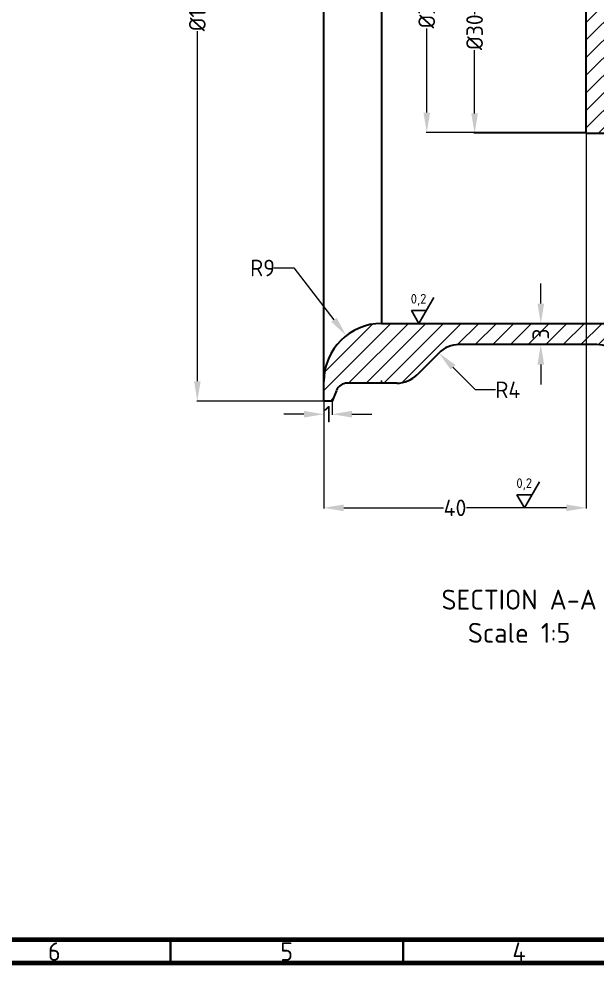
# Model space of a CAD drawing. Header units: inches. Extents: x 975 to 1816, y 133 to 420.
# Drawn here: x 1188.2 to 1275.2, y 132.9 to 275.2 of the extents above; entities that cross this region are included whole.
import ezdxf

# ---------------------------------------------------------------- set-up
doc = ezdxf.new("R2010")
doc.units = ezdxf.units.IN
doc.header["$MEASUREMENT"] = 0
doc.linetypes.add('CENTER', pattern=[2, 1.25, -0.25, 0.25, -0.25])
doc.layers.get('0').update_dxf_attribs({"lineweight": 30})
doc.layers.add('Center', color=1, linetype='CENTER', lineweight=18)
doc.layers.add('Light continous', color=4, linetype='Continuous', lineweight=18)
doc.layers.add('FORMAT', color=7, linetype='Continuous')
doc.layers.add('Net ky hieu', color=2, linetype='Continuous')
doc.styles.add('TCVN', font='tcvn+7284-2003r.ttf', dxfattribs={"height": 2.5})
doc.dimstyles.new('TCVN', dxfattribs={"dimtxt": 2.5, "dimasz": 3, "dimexe": 0.1, "dimexo": 0.0625, "dimgap": 0.09, "dimtad": 0, "dimtoh": 1, "dimdec": 0, "dimzin": 0, "dimdsep": 46, "dimtxsty": 'TCVN', "dimcen": 0.09, "dimclrd": 2, "dimclre": 2, "dimclrt": 1, "dimadec": 0, "dimazin": 0, "dimtfac": 1, "dimtdec": 0, "dimtofl": 0, "dimtmove": 0, "dimatfit": 3, "dimfxl": 1, "dimtolj": 1, "dimtzin": 0, "dimlwd": 18, "dimlwe": 18, "dimarcsym": 0})
pattern_1 = [(45, (475.5021, -64.7313), (-1.3258252, 1.3258252), [])]

# ---------------------------------------------------------------- blocks, each defined once
blk = doc.blocks.new('*D18')
at = {"layer": 'Center', "color": 2, "linetype": 'Continuous', "lineweight": 18, "transparency": 16777216}
for p, q in [((1234.01, 335.26), (1214.93, 335.26)), ((1215.03, 332.26), (1215.03, 279.52)), ((1215.03, 220.59), (1215.03, 273.34)), ((1234.01, 217.59), (1214.93, 217.59))]:
    blk.add_line(p, q, dxfattribs=at)
at = {"layer": 'Center', "color": 2, "transparency": 16777216}
for points in [[(1214.53, 332.26), (1215.53, 332.26), (1215.03, 335.26)], [(1214.53, 220.59), (1215.53, 220.59), (1215.03, 217.59)]]:
    blk.add_solid(points, dxfattribs=at)
at = {"layer": 'Defpoints', "color": 0, "transparency": 16777216}
for p in [(1234.08, 335.26), (1215.03, 217.59), (1234.08, 217.59)]:
    blk.add_point(p, dxfattribs=at)
at = {"layer": 'Center', "color": 1, "transparency": 16777216, "insert": (1215.03, 276.43), "char_height": 2.5, "attachment_point": 5, "rotation": 90, "style": 'TCVN'}
blk.add_mtext('\\A1;{\\fTCVN 7284|b0|i0|c163|p34;%%C}118', dxfattribs=at)
blk = doc.blocks.new('*D21')
at = {"layer": 'Center', "color": 2, "linetype": 'Continuous', "lineweight": 18, "transparency": 16777216}
for p, q in [((1256.95, 219.29), (1253.53, 222.71)), ((1259.95, 219.29), (1256.95, 219.29))]:
    blk.add_line(p, q, dxfattribs=at)
at = {"layer": 'Center', "color": 2, "transparency": 16777216}
blk.add_solid([(1253.88, 223.06), (1253.17, 222.35), (1251.41, 224.83)], dxfattribs=at)
at = {"layer": 'Defpoints', "color": 0, "transparency": 16777216}
for p in [(1251.41, 224.83), (1254.48, 221.75)]:
    blk.add_point(p, dxfattribs=at)
at = {"layer": 'Center', "color": 1, "transparency": 16777216, "insert": (1261.79, 219.29), "char_height": 2.5, "attachment_point": 5, "style": 'TCVN'}
blk.add_mtext('\\A1;R4', dxfattribs=at)
blk = doc.blocks.new('*D28')
at = {"layer": 'Center', "color": 2, "linetype": 'Continuous', "lineweight": 18, "transparency": 16777216}
for p, q in [((1234.08, 217.53), (1234.08, 215.51)), ((1235.32, 217.53), (1235.32, 215.51)), ((1231.08, 215.61), (1228.08, 215.61)), ((1238.32, 215.61), (1241.32, 215.61))]:
    blk.add_line(p, q, dxfattribs=at)
at = {"layer": 'Center', "color": 2, "transparency": 16777216}
for points in [[(1231.08, 216.11), (1231.08, 215.11), (1234.08, 215.61)], [(1238.32, 216.11), (1238.32, 215.11), (1235.32, 215.61)]]:
    blk.add_solid(points, dxfattribs=at)
at = {"layer": 'Defpoints', "color": 0, "transparency": 16777216}
for p in [(1234.08, 217.59), (1235.32, 217.59), (1235.32, 215.61)]:
    blk.add_point(p, dxfattribs=at)
at = {"layer": 'Center', "color": 1, "transparency": 16777216, "insert": (1234.7, 215.61), "char_height": 2.5, "attachment_point": 5, "style": 'TCVN'}
blk.add_mtext('\\A1;1', dxfattribs=at)
blk = doc.blocks.new('*D31')
at = {"layer": 'Center', "color": 2, "linetype": 'Continuous', "lineweight": 18, "transparency": 16777216}
for p, q in [((1273.61, 257.86), (1273.61, 201.41)), ((1234.08, 253.86), (1234.08, 201.41)), ((1237.08, 201.51), (1252.13, 201.51)), ((1270.61, 201.51), (1255.56, 201.51))]:
    blk.add_line(p, q, dxfattribs=at)
at = {"layer": 'Center', "color": 2, "transparency": 16777216}
for points in [[(1237.08, 202.01), (1237.08, 201.01), (1234.08, 201.51)], [(1270.61, 202.01), (1270.61, 201.01), (1273.61, 201.51)]]:
    blk.add_solid(points, dxfattribs=at)
at = {"layer": 'Defpoints', "color": 0, "transparency": 16777216}
for p in [(1273.61, 257.93), (1234.08, 253.92), (1273.61, 201.51)]:
    blk.add_point(p, dxfattribs=at)
at = {"layer": 'Center', "color": 1, "transparency": 16777216, "insert": (1253.84, 201.51), "char_height": 2.5, "attachment_point": 5, "style": 'TCVN'}
blk.add_mtext('\\A1;40', dxfattribs=at)
blk = doc.blocks.new('*D32')
at = {"layer": 'Center', "color": 2, "linetype": 'Continuous', "lineweight": 18, "transparency": 16777216}
for p, q in [((1226.56, 237.64), (1229.56, 237.64)), ((1229.56, 237.64), (1235.61, 229.83))]:
    blk.add_line(p, q, dxfattribs=at)
at = {"layer": 'Center', "color": 2, "lineweight": 18, "transparency": 16777216}
for p, q in [((1242.69, 220.58), (1242.87, 220.58)), ((1242.78, 220.49), (1242.78, 220.67))]:
    blk.add_line(p, q, dxfattribs=at)
at = {"layer": 'Center', "color": 2, "transparency": 16777216}
blk.add_solid([(1236.01, 230.14), (1235.22, 229.53), (1237.45, 227.46)], dxfattribs=at)
at = {"layer": 'Defpoints', "color": 0, "transparency": 16777216}
for p in [(1237.45, 227.46), (1242.78, 220.58)]:
    blk.add_point(p, dxfattribs=at)
at = {"layer": 'Center', "color": 1, "transparency": 16777216, "insert": (1224.85, 237.64), "char_height": 2.5, "attachment_point": 5, "style": 'TCVN'}
blk.add_mtext('\\A1;R9', dxfattribs=at)
blk = doc.blocks.new('*D33')
at = {"layer": 'Center', "color": 2, "linetype": 'Continuous', "lineweight": 18, "transparency": 16777216}
for p, q in [((1266.76, 232.28), (1266.76, 235.28)), ((1260.38, 229.28), (1266.86, 229.28)), ((1260.38, 226.1), (1266.86, 226.1)), ((1266.76, 223.1), (1266.76, 220.1))]:
    blk.add_line(p, q, dxfattribs=at)
at = {"layer": 'Center', "color": 2, "transparency": 16777216}
for points in [[(1266.26, 232.28), (1267.26, 232.28), (1266.76, 229.28)], [(1266.26, 223.1), (1267.26, 223.1), (1266.76, 226.1)]]:
    blk.add_solid(points, dxfattribs=at)
at = {"layer": 'Defpoints', "color": 0, "transparency": 16777216}
for p in [(1260.32, 229.28), (1266.76, 229.28), (1260.32, 226.1)]:
    blk.add_point(p, dxfattribs=at)
at = {"layer": 'Center', "color": 1, "transparency": 16777216, "insert": (1266.76, 227.69), "char_height": 2.5, "attachment_point": 5, "rotation": 90, "style": 'TCVN'}
blk.add_mtext('\\A1;3', dxfattribs=at)
blk = doc.blocks.new('*D36')
at = {"layer": 'Center', "color": 2, "linetype": 'Continuous', "lineweight": 18, "transparency": 16777216}
for p, q in [((1273.55, 294.93), (1249.48, 294.93)), ((1249.58, 291.93), (1249.58, 279.14)), ((1249.58, 261.05), (1249.58, 273.71)), ((1273.55, 258.05), (1249.48, 258.05))]:
    blk.add_line(p, q, dxfattribs=at)
at = {"layer": 'Center', "color": 2, "transparency": 16777216}
for points in [[(1249.08, 291.93), (1250.08, 291.93), (1249.58, 294.93)], [(1249.08, 261.05), (1250.08, 261.05), (1249.58, 258.05)]]:
    blk.add_solid(points, dxfattribs=at)
at = {"layer": 'Defpoints', "color": 0, "transparency": 16777216}
for p in [(1273.61, 294.93), (1249.58, 258.05), (1273.61, 258.05)]:
    blk.add_point(p, dxfattribs=at)
at = {"layer": 'Center', "color": 1, "transparency": 16777216, "insert": (1249.58, 276.43), "char_height": 2.5, "attachment_point": 5, "rotation": 90, "style": 'TCVN'}
blk.add_mtext('\\A1;{\\fTCVN 7284|b0|i0|c163|p34;%%C}37', dxfattribs=at)
blk = doc.blocks.new('*D37')
at = {"layer": 'Center', "color": 2, "linetype": 'Continuous', "lineweight": 18, "transparency": 16777216}
for p, q in [((1273.55, 288.4), (1256.69, 288.4)), ((1256.79, 285.4), (1256.79, 275.88)), ((1256.79, 260.93), (1256.79, 270.45)), ((1273.55, 257.93), (1256.69, 257.93))]:
    blk.add_line(p, q, dxfattribs=at)
at = {"layer": 'Center', "color": 2, "transparency": 16777216}
for points in [[(1256.29, 285.4), (1257.29, 285.4), (1256.79, 288.4)], [(1256.29, 260.93), (1257.29, 260.93), (1256.79, 257.93)]]:
    blk.add_solid(points, dxfattribs=at)
at = {"layer": 'Defpoints', "color": 0, "transparency": 16777216}
for p in [(1273.61, 288.4), (1256.79, 257.93), (1273.61, 257.93)]:
    blk.add_point(p, dxfattribs=at)
at = {"layer": 'Center', "color": 1, "transparency": 16777216, "insert": (1256.79, 273.16), "char_height": 2.5, "attachment_point": 5, "rotation": 90, "style": 'TCVN'}
blk.add_mtext('\\A1;{\\fTCVN 7284|b0|i0|c163|p34;%%C}30', dxfattribs=at)
blk = doc.blocks.new('rugosità')
at = {"layer": 'Net ky hieu'}
for p, q in [((0, 0), (3.13, 5.42)), ((0, 0), (-1.57, 2.71)), ((-1.57, 2.71), (1.57, 2.71))]:
    blk.add_line(p, q, dxfattribs=at)

msp = doc.modelspace()

# ---------------------------------------------------------------- hatches: boundary and pattern name
at = {"layer": 'Light continous'}
h = msp.add_hatch(dxfattribs=at)
h.set_pattern_fill('ANSI31', color=3, scale=15)
h.set_pattern_definition(pattern_1)
edge = h.paths.add_edge_path()
edge.add_ellipse((1288, 276.43), major_axis=(0, -7.72), ratio=0.112695, start_angle=87.5807, end_angle=88.5984)
edge.add_ellipse((1288, 276.43), major_axis=(0, -7.72), ratio=0.112695, start_angle=88.5984, end_angle=90)
edge.add_ellipse((1288, 276.43), major_axis=(0, 7.72), ratio=0.112695, start_angle=270, end_angle=288.3732)
edge.add_ellipse((1288, 276.43), major_axis=(0, 7.72), ratio=0.112695, start_angle=288.3732, end_angle=301.4447)
edge.add_ellipse((1288, 276.43), major_axis=(0, 7.72), ratio=0.112695, start_angle=301.4447, end_angle=317.2046)
edge.add_ellipse((1288, 276.43), major_axis=(0, 7.72), ratio=0.112695, start_angle=317.2046, end_angle=317.9043)
edge.add_ellipse((1288, 276.43), major_axis=(0, 7.72), ratio=0.112695, start_angle=317.9043, end_angle=360)
edge.add_line((1288, 284.15), (1287.92, 284.18))
edge.add_arc((1288.61, 284.14), 0.696, 161.1173, 176.9288, ccw=False)
edge.add_arc((1219.29, 307.85), 72.57, 341.1173, 341.8621)
edge.add_spline(control_points=[(1288.25, 285.26), (1288.27, 285.33), (1288.29, 285.4), (1288.29, 285.55), (1288.27, 285.63), (1288.24, 285.73), (1288.22, 285.77), (1288.19, 285.83), (1288.17, 285.86), (1288.13, 285.92), (1288.1, 285.95), (1288.05, 286), (1288.02, 286.03), (1287.99, 286.05)], knot_values=[0, 0, 0, 0, 0.25, 0.25, 0.5, 0.5, 0.625, 0.625, 0.75, 0.75, 0.875, 0.875, 1, 1, 1, 1], degree=3, periodic=0)
edge.add_line((1287.99, 286.05), (1286.02, 287.42))
edge.add_line((1286.02, 287.42), (1284.62, 288.4))
edge.add_line((1284.62, 288.4), (1273.61, 288.4))
edge.add_line((1273.61, 288.4), (1273.61, 257.93))
edge.add_line((1273.61, 257.93), (1279.29, 257.93))
edge.add_spline(control_points=[(1279.29, 257.93), (1279.29, 257.93), (1279.4, 257.41), (1279.42, 257.32)], knot_values=[0.942535, 0.942535, 0.942535, 0.942535, 1, 1, 1, 1], degree=3, periodic=0)
edge.add_line((1279.42, 257.32), (1283.26, 257.32))
edge.add_spline(control_points=[(1283.26, 257.32), (1283.65, 257.32), (1284.03, 257.35), (1284.78, 257.45), (1285.16, 257.52), (1285.71, 257.67), (1285.9, 257.73), (1286.26, 257.85), (1286.44, 257.92), (1286.97, 258.14), (1287.32, 258.32), (1287.65, 258.51)], knot_values=[0, 0, 0, 0, 0.25, 0.25, 0.5, 0.5, 0.625, 0.625, 0.75, 0.75, 1, 1, 1, 1], degree=3, periodic=0)
edge.add_line((1287.65, 258.51), (1289.84, 259.79))
edge.add_spline(control_points=[(1289.84, 259.79), (1289.91, 259.83), (1289.96, 259.88), (1290.04, 259.96), (1290.06, 259.99), (1290.1, 260.05), (1290.12, 260.08), (1290.15, 260.15), (1290.16, 260.18), (1290.18, 260.25), (1290.18, 260.29), (1290.19, 260.36), (1290.19, 260.4), (1290.19, 260.47), (1290.18, 260.51), (1290.17, 260.54)], knot_values=[0, 0, 0, 0, 0.25, 0.25, 0.375, 0.375, 0.5, 0.5, 0.625, 0.625, 0.75, 0.75, 0.875, 0.875, 1, 1, 1, 1], degree=3, periodic=0)
edge.add_arc((1219.29, 245), 72.57, 12.3666, 18.8827)
edge.add_arc((1288.61, 268.71), 0.696, 183.0712, 198.8827, ccw=False)
edge.add_line((1287.92, 268.67), (1288, 268.71))
edge.add_ellipse((1288, 276.43), major_axis=(0, -7.72), ratio=0.112695, start_angle=0, end_angle=17.2419)
edge.add_ellipse((1288, 276.43), major_axis=(0, -7.72), ratio=0.112695, start_angle=17.2419, end_angle=19.2477)
edge.add_ellipse((1288, 276.43), major_axis=(0, -7.72), ratio=0.112695, start_angle=19.2477, end_angle=31.3469)
edge.add_ellipse((1288, 276.43), major_axis=(0, -7.72), ratio=0.112695, start_angle=31.3469, end_angle=40.1488)
edge.add_ellipse((1288, 276.43), major_axis=(0, -7.72), ratio=0.112695, start_angle=40.1488, end_angle=85.9161)
edge.add_ellipse((1288, 276.43), major_axis=(0, -7.72), ratio=0.112695, start_angle=85.9161, end_angle=87.5807)
h.paths.add_polyline_path([(1279.29, 294.93), (1273.61, 294.93), (1273.61, 293.73), (1279.03, 293.73, 0.002751)])
h = msp.add_hatch(dxfattribs=at)
h.set_pattern_fill('ANSI31', color=3, scale=15)
h.set_pattern_definition(pattern_1)
h.paths.add_polyline_path([(1234.08, 220.58), (1234.08, 217.59), (1235.32, 217.59), (1235.99, 219.21, -0.303643), (1237.6, 220.29), (1245.06, 220.29, 0.198912), (1248.14, 221.56), (1251.41, 224.83, -0.198912), (1254.48, 226.1), (1275.19, 226.1, -0.198912), (1278.27, 224.83), (1281.54, 221.56, 0.198912), (1284.61, 220.29), (1286.2, 220.29, -0.342027), (1287.88, 218.98), (1288.24, 217.59), (1289.45, 217.59, 0.414214), (1289.88, 218.02), (1289.88, 219.34, 0.071804), (1289.81, 219.83), (1288.75, 223.44, 0.332519), (1287.91, 224.06), (1287.36, 224.06, -0.3601), (1283.94, 226.89), (1283.62, 228.58, 0.3601), (1282.76, 229.28), (1242.78, 229.28, 0.414214)])

# ---------------------------------------------------------------- linework, layer by layer
for p, q in [((1234.08, 220.58), (1234.08, 332.27)), ((1242.78, 323.57), (1242.78, 229.28)), ((1273.61, 257.93), (1273.61, 294.93)), ((1273.61, 258.05), (1273.61, 294.9)), ((1273.61, 257.93), (1279.29, 257.93)), ((1242.78, 229.28), (1282.76, 229.28)), ((1251.41, 224.83), (1248.14, 221.56)), ((1275.19, 226.1), (1254.48, 226.1)), ((1234.08, 217.59), (1234.08, 220.58)), ((1235.99, 219.21), (1235.32, 217.59)), ((1245.06, 220.29), (1237.6, 220.29)), ((1235.32, 217.59), (1234.08, 217.59))]:
    msp.add_line(p, q)
at = {"color": 7, "linetype": 'Continuous', "lineweight": 70}
for p, q in [((1373.41, 136.43), (978.61, 136.43)), ((1376.91, 132.93), (975.11, 132.93))]:
    msp.add_line(p, q, dxfattribs=at)
at = {"color": 7, "linetype": 'Continuous', "lineweight": 35}
for p, q in [((1211.01, 136.43), (1211.01, 132.93)), ((1246.01, 136.43), (1246.01, 132.93))]:
    msp.add_line(p, q, dxfattribs=at)
for centre, radius, start, end in [((1242.78, 220.58), 8.7, 90, 180), ((1254.48, 221.75), 4.35, 90, 135), ((1275.19, 221.75), 4.35, 45, 90), ((1245.06, 224.64), 4.35, 270, 315), ((1237.6, 218.55), 1.74, 90, 157.5621)]:
    msp.add_arc(centre, radius, start, end)

# ---------------------------------------------------------------- block references
at = {"layer": 'Net ky hieu', "xscale": 0.7199211592606376, "yscale": 0.7199211592606376, "zscale": 0.7199211592606376}
for p in [(1248.4, 229.28), (1264.3, 201.51)]:
    msp.add_blockref('rugosità', p, dxfattribs=at)

# ---------------------------------------------------------------- texts
at = {"color": 7, "linetype": 'Continuous', "lineweight": 0, "attachment_point": 2, "style": 'TCVN'}
for s, insert, char_height in [('SECTION A-A\\PScale 1:5', (1263.5, 189.18), 3), ('6', (1193.48, 136.05), 2.78), ('5', (1228.48, 136.05), 2.78), ('4', (1263.48, 136.05), 2.78)]:
    msp.add_mtext(s, dxfattribs=dict(at, insert=insert, char_height=char_height))
at = {"layer": 'FORMAT', "char_height": 1.45, "attachment_point": 1, "style": 'TCVN'}
for insert in [(1247.17, 233.73), (1263.08, 205.95)]:
    msp.add_mtext_dynamic_manual_height_columns('{\\C1;0,2}', width=1.791, gutter_width=2.25, heights=[0], dxfattribs=dict(at, insert=insert))

# ---------------------------------------------------------------- dimensions: what is measured, and where the dimension line sits
at = {"layer": 'Center'}
for base, p1, p2, picture, middle in [((1215.03, 217.59), (1234.08, 335.26), (1234.08, 217.59), '*D18', (1215.03, 276.43)), ((1256.79, 257.93), (1273.61, 288.4), (1273.61, 257.93), '*D37', (1256.79, 273.16))]:
    dim = msp.add_linear_dim(base=base, p1=p1, p2=p2, angle=90, text='{\\fTCVN 7284|b0|i0|c163|p34;%%C}<>', dimstyle='TCVN', dxfattribs=at)
    dim.commit()
    dim.dimension.update_dxf_attribs({"geometry": picture, "text_midpoint": middle})
dim = msp.add_linear_dim(base=(1249.58, 258.05), p1=(1273.61, 294.93), p2=(1273.61, 258.05), angle=270, text='{\\fTCVN 7284|b0|i0|c163|p34;%%C}<>', dimstyle='TCVN', dxfattribs=at)
dim.commit()
dim.dimension.update_dxf_attribs({"geometry": '*D36', "text_midpoint": (1249.58, 276.43), "dimtype": 161})
for base, p1, p2, picture, middle in [((1273.61, 201.51), (1234.08, 253.92), (1273.61, 257.93), '*D31', (1253.84, 201.51)), ((1235.32, 215.61), (1234.08, 217.59), (1235.32, 217.59), '*D28', (1234.7, 215.61))]:
    dim = msp.add_linear_dim(base=base, p1=p1, p2=p2, dimstyle='TCVN', dxfattribs=at)
    dim.commit()
    dim.dimension.update_dxf_attribs({"geometry": picture, "text_midpoint": middle})
for center, mpoint, picture, middle in [((1242.78, 220.58), (1237.45, 227.46), '*D32', (1224.85, 237.64)), ((1254.48, 221.75), (1251.41, 224.83), '*D21', (1261.79, 219.29))]:
    dim = msp.add_radius_dim(center=center, mpoint=mpoint, dimstyle='TCVN', dxfattribs=at)
    dim.commit()
    dim.dimension.update_dxf_attribs({"geometry": picture, "text_midpoint": middle, "dimtype": 164})
dim = msp.add_linear_dim(base=(1266.76, 229.28), p1=(1260.32, 226.1), p2=(1260.32, 229.28), angle=90, dimstyle='TCVN', dxfattribs=at)
dim.commit()
dim.dimension.update_dxf_attribs({"geometry": '*D33', "text_midpoint": (1266.76, 227.69)})

doc.saveas('drawing.dxf')
